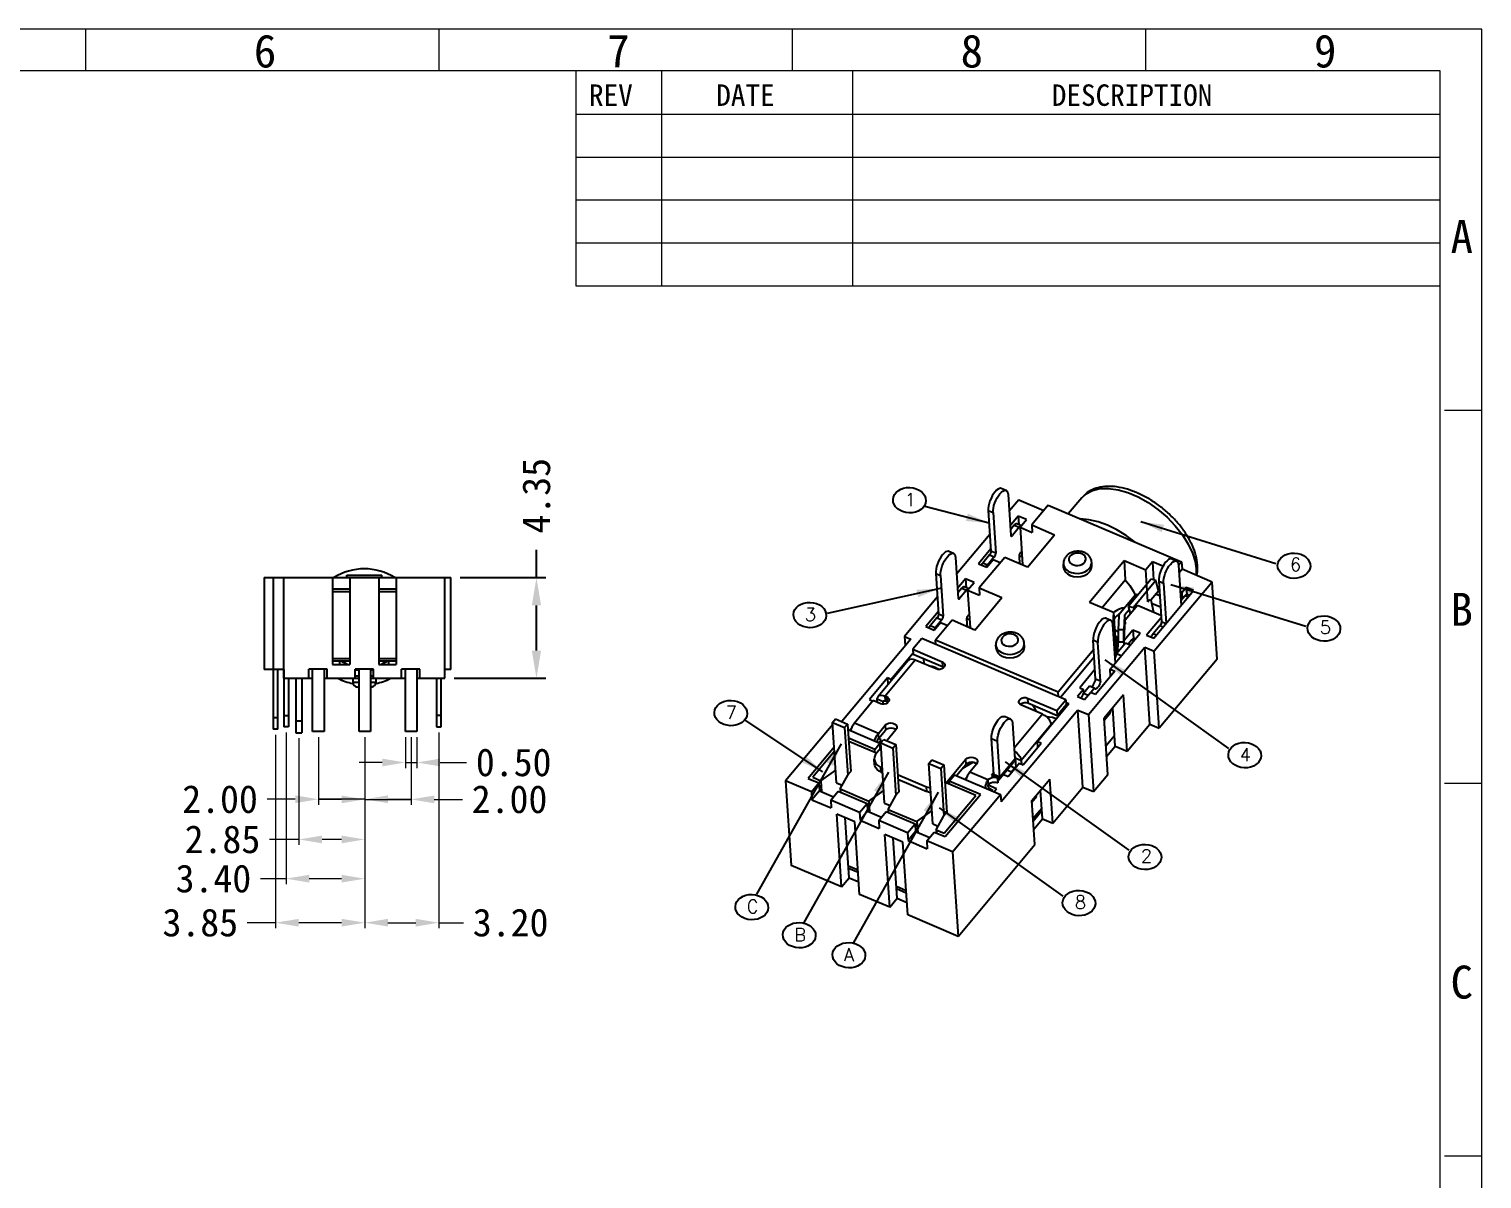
# Model space of a CAD drawing. Extents: x -6864 to 5467, y -424 to 2869.
# Drawn here: x 922.9 to 985.6, y -46.2 to 3.5 of the extents above; entities that cross this region are included whole.
import ezdxf

# ---------------------------------------------------------------- set-up
doc = ezdxf.new("R2010")
doc.units = 0
doc.header["$MEASUREMENT"] = 0
doc.layers.get('0').update_dxf_attribs({"linetype": 'CONTINUOUS'})
doc.layers.get('DEFPOINTS').update_dxf_attribs({"linetype": 'CONTINUOUS'})
doc.layers.add('DIM', color=7, linetype='CONTINUOUS', lineweight=13)
doc.layers.add('fromat', color=7, linetype='CONTINUOUS', lineweight=13)
doc.layers.add('TEXT', color=7, linetype='CONTINUOUS')
doc.styles.add('123456', font='')
doc.styles.add('ROMAND', font='')
doc.styles.get("Standard").update_dxf_attribs({"font": 'txt.shx', "height": 1.3})
doc.styles.get('123456').set_extended_font_data('DFKai-SB')
doc.styles.get('ROMAND').set_extended_font_data('DFKai-SB')
doc.dimstyles.new('product_C_kuaiba', dxfattribs={"dimtxt": 1, "dimasz": 1, "dimexe": 1, "dimexo": 0.15, "dimgap": 0.09, "dimtad": 0, "dimdec": 1, "dimzin": 0, "dimdsep": 46, "dimtxsty": 'Standard', "dimcen": 1, "dimazin": 0, "dimtfac": 1, "dimtdec": 1, "dimtofl": 0, "dimtmove": 0, "dimatfit": 3, "dimfxl": 0, "dimtolj": 1, "dimtzin": 0, "dimarcsym": 0})
doc.dimstyles.get("Standard").update_dxf_attribs({"dimtxt": 0.18, "dimasz": 0.18, "dimexe": 0.18, "dimexo": 0.0625, "dimgap": 0.09, "dimtad": 0, "dimtih": 1, "dimtoh": 1, "dimdec": 4, "dimzin": 0, "dimdsep": 46, "dimtxsty": 'Standard', "dimcen": 0.09, "dimadec": 0, "dimazin": 0, "dimtfac": 1, "dimtdec": 4, "dimtofl": 0, "dimtmove": 0, "dimatfit": 3, "dimfxl": 0, "dimtolj": 1, "dimtzin": 0, "dimarcsym": 0})

# ---------------------------------------------------------------- blocks, each defined once
blk = doc.blocks.new('*D173')
at = {"layer": 'DEFPOINTS', "color": 0}
for p in [(935.343, -26.853), (937.343, -26.853), (935.343, -29.774)]:
    blk.add_point(p, dxfattribs=at)
at = {"layer": 'DIM', "lineweight": 15}
for p, q in [((935.343, -27.093), (935.343, -30.014)), ((937.343, -27.093), (937.343, -30.014))]:
    blk.add_line(p, q, dxfattribs=at)
at = {"layer": 'DIM', "lineweight": 13}
for p, q in [((934.343, -29.774), (933.124, -29.774)), ((937.343, -29.774), (935.343, -29.774)), ((938.343, -29.774), (939.343, -29.774))]:
    blk.add_line(p, q, dxfattribs=at)
at = {"layer": 'DIM'}
for points in [[(934.343, -29.607), (934.343, -29.941), (935.343, -29.774)], [(938.343, -29.607), (938.343, -29.941), (937.343, -29.774)]]:
    blk.add_solid(points, dxfattribs=at)
at = {"layer": 'DIM', "insert": (931.095, -29.774), "char_height": 1.2, "attachment_point": 5, "style": '123456'}
blk.add_mtext('\\A1;2.00', dxfattribs=at)
blk = doc.blocks.new('*D174')
at = {"layer": 'DEFPOINTS', "color": 0}
for p in [(937.343, -26.853), (939.343, -26.853), (939.343, -29.779)]:
    blk.add_point(p, dxfattribs=at)
at = {"layer": 'DIM', "lineweight": 15}
for p, q in [((937.343, -27.093), (937.343, -30.019)), ((939.343, -27.093), (939.343, -30.019))]:
    blk.add_line(p, q, dxfattribs=at)
at = {"layer": 'DIM', "lineweight": 13}
for p, q in [((936.343, -29.779), (935.343, -29.779)), ((937.343, -29.779), (939.343, -29.779)), ((940.343, -29.779), (941.562, -29.779))]:
    blk.add_line(p, q, dxfattribs=at)
at = {"layer": 'DIM'}
for points in [[(936.343, -29.613), (936.343, -29.946), (937.343, -29.779)], [(940.343, -29.613), (940.343, -29.946), (939.343, -29.779)]]:
    blk.add_solid(points, dxfattribs=at)
at = {"layer": 'DIM', "insert": (943.591, -29.779), "char_height": 1.2, "attachment_point": 5, "style": '123456'}
blk.add_mtext('\\A1;2.00', dxfattribs=at)
blk = doc.blocks.new('*D175')
at = {"layer": 'DEFPOINTS', "color": 0}
for p in [(939.093, -26.853), (939.593, -26.853), (939.593, -28.187)]:
    blk.add_point(p, dxfattribs=at)
at = {"layer": 'DIM', "lineweight": 15}
for p, q in [((939.093, -27.093), (939.093, -28.427)), ((939.593, -27.093), (939.593, -28.427))]:
    blk.add_line(p, q, dxfattribs=at)
at = {"layer": 'DIM', "lineweight": 13}
for p, q in [((938.093, -28.187), (937.093, -28.187)), ((939.093, -28.187), (939.593, -28.187)), ((940.593, -28.187), (941.74, -28.187))]:
    blk.add_line(p, q, dxfattribs=at)
at = {"layer": 'DIM'}
for points in [[(938.093, -28.02), (938.093, -28.354), (939.093, -28.187)], [(940.593, -28.02), (940.593, -28.354), (939.593, -28.187)]]:
    blk.add_solid(points, dxfattribs=at)
at = {"layer": 'DIM', "insert": (943.769, -28.187), "char_height": 1.2, "attachment_point": 5, "style": '123456'}
blk.add_mtext('\\A1;0.50', dxfattribs=at)
blk = doc.blocks.new('*D176')
at = {"layer": 'DEFPOINTS', "color": 0}
for p in [(937.343, -26.853), (940.543, -26.653), (940.543, -35.102)]:
    blk.add_point(p, dxfattribs=at)
at = {"layer": 'DIM', "lineweight": 15}
for p, q in [((940.543, -26.893), (940.543, -35.342)), ((937.343, -27.093), (937.343, -35.342))]:
    blk.add_line(p, q, dxfattribs=at)
at = {"layer": 'DIM', "lineweight": 13}
for p, q in [((938.343, -35.102), (939.543, -35.102)), ((940.543, -35.102), (941.61, -35.102))]:
    blk.add_line(p, q, dxfattribs=at)
at = {"layer": 'DIM'}
for points in [[(938.343, -34.936), (938.343, -35.269), (937.343, -35.102)], [(939.543, -34.936), (939.543, -35.269), (940.543, -35.102)]]:
    blk.add_solid(points, dxfattribs=at)
at = {"layer": 'DIM', "insert": (943.639, -35.102), "char_height": 1.2, "attachment_point": 5, "style": '123456'}
blk.add_mtext('\\A1;3.20', dxfattribs=at)
blk = doc.blocks.new('*D177')
at = {"layer": 'DEFPOINTS', "color": 0}
for p in [(934.497, -26.903), (937.343, -26.853), (934.497, -31.508)]:
    blk.add_point(p, dxfattribs=at)
at = {"layer": 'DIM', "lineweight": 15}
for p, q in [((934.497, -27.143), (934.497, -31.748)), ((937.343, -27.093), (937.343, -31.748))]:
    blk.add_line(p, q, dxfattribs=at)
at = {"layer": 'DIM', "lineweight": 13}
for p, q in [((934.497, -31.508), (933.228, -31.508)), ((936.343, -31.508), (935.497, -31.508))]:
    blk.add_line(p, q, dxfattribs=at)
at = {"layer": 'DIM'}
for points in [[(935.497, -31.342), (935.497, -31.675), (934.497, -31.508)], [(936.343, -31.342), (936.343, -31.675), (937.343, -31.508)]]:
    blk.add_solid(points, dxfattribs=at)
at = {"layer": 'DIM', "insert": (931.199, -31.508), "char_height": 1.2, "attachment_point": 5, "style": '123456'}
blk.add_mtext('\\A1;2.85', dxfattribs=at)
blk = doc.blocks.new('*D178')
at = {"layer": 'DEFPOINTS', "color": 0}
for p in [(933.943, -26.653), (937.343, -26.853), (933.943, -33.202)]:
    blk.add_point(p, dxfattribs=at)
at = {"layer": 'DIM', "lineweight": 15}
for p, q in [((933.943, -26.893), (933.943, -33.442)), ((937.343, -27.093), (937.343, -33.442))]:
    blk.add_line(p, q, dxfattribs=at)
at = {"layer": 'DIM', "lineweight": 13}
for p, q in [((933.943, -33.202), (932.838, -33.202)), ((936.343, -33.202), (934.943, -33.202))]:
    blk.add_line(p, q, dxfattribs=at)
at = {"layer": 'DIM'}
for points in [[(934.943, -33.035), (934.943, -33.369), (933.943, -33.202)], [(936.343, -33.035), (936.343, -33.369), (937.343, -33.202)]]:
    blk.add_solid(points, dxfattribs=at)
at = {"layer": 'DIM', "insert": (930.809, -33.202), "char_height": 1.2, "attachment_point": 5, "style": '123456'}
blk.add_mtext('\\A1;3.40', dxfattribs=at)
blk = doc.blocks.new('*D179')
at = {"layer": 'DEFPOINTS', "color": 0}
for p in [(933.493, -26.753), (937.343, -26.853), (933.493, -35.102)]:
    blk.add_point(p, dxfattribs=at)
at = {"layer": 'DIM', "lineweight": 15}
for p, q in [((933.493, -26.993), (933.493, -35.342)), ((937.343, -27.093), (937.343, -35.342))]:
    blk.add_line(p, q, dxfattribs=at)
at = {"layer": 'DIM', "lineweight": 13}
for p, q in [((933.493, -35.102), (932.271, -35.102)), ((936.343, -35.102), (934.493, -35.102))]:
    blk.add_line(p, q, dxfattribs=at)
at = {"layer": 'DIM'}
for points in [[(934.493, -34.936), (934.493, -35.269), (933.493, -35.102)], [(936.343, -34.936), (936.343, -35.269), (937.343, -35.102)]]:
    blk.add_solid(points, dxfattribs=at)
at = {"layer": 'DIM', "insert": (930.243, -35.102), "char_height": 1.2, "attachment_point": 5, "style": '123456'}
blk.add_mtext('\\A1;3.85', dxfattribs=at)
blk = doc.blocks.new('*D181')
at = {"lineweight": -2}
for p, q in [((944.752, -20.203), (944.752, -19.003)), ((941.453, -20.203), (945.152, -20.203)), ((944.752, -23.353), (944.752, -21.403)), ((941.198, -24.553), (945.152, -24.553))]:
    blk.add_line(p, q, dxfattribs=at)
for points in [[(944.552, -21.403), (944.952, -21.403), (944.752, -20.203)], [(944.552, -23.353), (944.952, -23.353), (944.752, -24.553)]]:
    blk.add_solid(points)
at = {"layer": 'DEFPOINTS', "color": 0}
for p in [(941.053, -20.203), (944.752, -20.203), (940.798, -24.553)]:
    blk.add_point(p, dxfattribs=at)
at = {"insert": (944.752, -16.674), "char_height": 1.2, "attachment_point": 5, "rotation": 90, "style": 'ROMAND'}
blk.add_mtext('\\A1;4.35', dxfattribs=at)

msp = doc.modelspace()

# ---------------------------------------------------------------- linework, layer by layer
at = {"color": 7, "linetype": 'Continuous'}
for p, q in [((965.024, -16.444), (964.817, -16.355)), ((965.109, -16.619), (965.224, -18.377)), ((965.567, -16.848), (965.156, -17.34)), ((965.567, -16.848), (966.652, -17.309)), ((968.288, -16.757), (967.71, -17.449)), ((964.253, -17.307), (964.368, -19.065)), ((964.253, -17.307), (964.461, -17.395)), ((964.461, -17.395), (964.576, -19.153)), ((965.544, -17.548), (965.197, -17.964)), ((965.544, -17.548), (965.569, -17.924)), ((965.907, -17.702), (965.544, -17.548)), ((966.842, -17.081), (966.13, -17.934)), ((966.842, -17.081), (972.598, -19.527)), ((965.378, -17.946), (965.209, -18.149)), ((965.586, -18.034), (965.294, -18.383)), ((965.378, -17.946), (965.586, -18.034)), ((965.682, -17.972), (965.485, -17.888)), ((965.586, -18.034), (965.615, -18.004)), ((965.632, -18.032), (965.907, -17.702)), ((965.632, -18.032), (965.738, -19.661)), ((965.632, -18.032), (966.15, -18.253)), ((966.13, -17.934), (966.15, -18.253)), ((966.13, -17.934), (967.115, -18.353)), ((964.321, -18.34), (962.888, -20.057)), ((965.294, -18.383), (965.222, -18.353)), ((965.949, -19.751), (967.115, -18.353)), ((962.757, -19.161), (962.549, -19.073)), ((962.841, -19.336), (962.956, -21.094)), ((964.362, -18.965), (963.827, -19.605)), ((964.963, -19.332), (963.862, -20.652)), ((964.309, -19.227), (964.018, -19.576)), ((964.19, -19.76), (964.466, -19.43)), ((964.516, -19.315), (964.225, -19.664)), ((964.309, -19.227), (964.516, -19.315)), ((964.576, -19.153), (964.368, -19.065)), ((964.466, -19.43), (964.773, -19.56)), ((965.949, -19.751), (964.963, -19.332)), ((965.619, -19.61), (965.597, -19.284)), ((972.174, -19.402), (972.382, -19.49)), ((961.986, -20.024), (962.101, -21.782)), ((961.986, -20.024), (962.193, -20.112)), ((963.827, -19.605), (964.19, -19.76)), ((964.225, -19.664), (964.018, -19.576)), ((964.169, -19.75), (964.17, -19.748)), ((967.508, -19.766), (967.498, -19.62)), ((967.498, -19.62), (967.504, -19.664)), ((968.622, -21.26), (970.116, -19.471)), ((968.729, -19.687), (968.719, -19.54)), ((970.116, -19.471), (970.169, -20.296)), ((970.116, -19.471), (971.049, -19.868)), ((971.34, -19.519), (971.049, -19.868)), ((971.139, -21.25), (971.049, -19.868)), ((971.34, -19.519), (971.392, -20.303)), ((971.795, -19.712), (971.34, -19.519)), ((972.466, -19.665), (972.58, -21.407)), ((972.598, -19.527), (972.467, -19.683)), ((972.619, -19.845), (972.488, -20.002)), ((972.598, -19.527), (972.619, -19.845)), ((973.915, -20.396), (972.619, -19.845)), ((973.23, -19.819), (973.223, -20.102)), ((933.003, -20.203), (933.003, -24.173)), ((933.003, -20.203), (941.053, -20.203)), ((933.403, -24.173), (933.403, -20.203)), ((933.848, -24.553), (933.848, -20.203)), ((935.948, -20.203), (935.948, -23.953)), ((936.573, -20.203), (936.573, -20.103)), ((936.573, -20.103), (938.073, -20.103)), ((936.698, -20.203), (936.698, -23.953)), ((937.948, -20.203), (937.948, -23.953)), ((938.073, -20.203), (938.073, -20.103)), ((938.698, -20.203), (938.698, -23.953)), ((940.798, -24.553), (940.798, -20.203)), ((941.053, -24.173), (941.053, -20.203)), ((962.193, -20.112), (962.308, -21.871)), ((963.277, -20.265), (962.929, -20.682)), ((963.11, -20.663), (962.941, -20.866)), ((963.11, -20.663), (963.318, -20.751)), ((963.415, -20.689), (963.217, -20.605)), ((963.277, -20.265), (963.301, -20.641)), ((963.64, -20.419), (963.277, -20.265)), ((963.364, -20.749), (963.64, -20.419)), ((963.862, -20.652), (963.883, -20.97)), ((963.862, -20.652), (964.847, -21.07)), ((969.17, -21.493), (970.169, -20.296)), ((971.288, -20.271), (970.314, -21.438)), ((971.491, -20.333), (970.518, -21.5)), ((971.491, -20.333), (971.288, -20.271)), ((973.915, -20.396), (971.42, -23.385)), ((971.596, -20.78), (971.491, -20.333)), ((971.611, -20.353), (971.726, -22.112)), ((971.611, -20.353), (971.818, -20.441)), ((971.818, -20.441), (971.932, -22.183)), ((972.803, -20.634), (972.625, -20.847)), ((973.114, -20.766), (972.803, -20.634)), ((972.803, -20.634), (972.823, -20.932)), ((974.132, -23.721), (973.915, -20.396)), ((936.698, -20.703), (935.948, -20.703)), ((935.948, -20.803), (936.698, -20.803)), ((938.698, -20.703), (937.948, -20.703)), ((937.948, -20.803), (938.698, -20.803)), ((962.053, -21.057), (960.643, -22.748)), ((963.026, -21.1), (962.954, -21.07)), ((963.318, -20.751), (963.026, -21.1)), ((963.318, -20.751), (963.347, -20.721)), ((963.364, -20.749), (963.471, -22.378)), ((963.364, -20.749), (963.883, -20.97)), ((963.681, -22.468), (964.847, -21.07)), ((968.622, -21.26), (969.659, -21.701)), ((969.948, -21.727), (970.562, -20.99)), ((970.655, -21.03), (970.562, -20.99)), ((970.718, -20.954), (970.669, -20.933)), ((971.139, -21.25), (971.232, -21.138)), ((971.271, -21.17), (971.596, -20.78)), ((971.271, -21.17), (971.393, -21.691)), ((971.685, -21.481), (971.306, -21.32)), ((971.398, -22.823), (973.114, -20.766)), ((971.653, -20.995), (971.479, -20.921)), ((972.625, -20.847), (972.541, -20.812)), ((972.566, -21.195), (972.735, -20.992)), ((972.642, -21.104), (972.625, -20.847)), ((972.876, -21.052), (972.735, -20.992)), ((972.94, -20.976), (972.842, -20.934)), ((962.094, -21.682), (961.56, -22.322)), ((962.041, -21.944), (961.75, -22.293)), ((962.041, -21.944), (962.249, -22.032)), ((962.308, -21.871), (962.101, -21.782)), ((969.659, -21.701), (969.635, -22.223)), ((969.659, -21.701), (969.781, -23.564)), ((969.701, -21.681), (969.667, -21.71)), ((969.892, -21.861), (969.864, -22.462)), ((970.137, -21.86), (970.108, -22.461)), ((970.137, -21.86), (970.16, -22.212)), ((970.348, -21.583), (970.155, -21.815)), ((970.169, -22.023), (970.155, -21.815)), ((970.169, -22.023), (970.694, -21.394)), ((970.314, -21.438), (970.518, -21.5)), ((970.39, -21.759), (970.314, -21.438)), ((970.518, -21.5), (970.537, -21.582)), ((970.694, -21.394), (971.707, -21.824)), ((971.714, -21.939), (971.086, -22.691)), ((961.56, -22.322), (961.923, -22.477)), ((961.957, -22.381), (961.75, -22.293)), ((961.901, -22.467), (961.902, -22.465)), ((961.923, -22.477), (962.198, -22.147)), ((962.249, -22.032), (961.957, -22.381)), ((962.696, -22.049), (961.983, -22.903)), ((962.198, -22.147), (962.505, -22.277)), ((963.681, -22.468), (962.696, -22.049)), ((963.351, -22.328), (963.33, -22.001)), ((969.342, -21.96), (969.549, -22.048)), ((969.742, -23.881), (969.634, -22.223)), ((970.108, -22.461), (969.864, -22.462)), ((969.864, -22.462), (969.867, -22.981)), ((970.112, -22.98), (970.108, -22.461)), ((970.126, -22.916), (970.169, -22.023)), ((970.5, -22.468), (970.126, -22.916)), ((970.811, -22.6), (970.5, -22.468)), ((970.5, -22.468), (970.524, -22.835)), ((971.375, -22.622), (971.666, -22.273)), ((971.666, -22.273), (971.807, -22.333)), ((971.922, -22.195), (971.726, -22.112)), ((960.907, -22.86), (957.935, -26.421)), ((960.643, -22.748), (960.669, -23.146)), ((960.643, -22.748), (960.907, -22.86)), ((961.384, -22.835), (960.996, -23.301)), ((967.606, -25.48), (961.384, -22.835)), ((961.996, -23.095), (961.983, -22.903)), ((967.272, -25.151), (961.983, -22.903)), ((964.592, -23.26), (964.582, -23.113)), ((964.582, -23.113), (964.588, -23.157)), ((965.813, -23.18), (965.804, -23.033)), ((968.888, -24.586), (968.778, -22.911)), ((968.986, -23), (968.778, -22.911)), ((969.095, -24.674), (968.986, -23)), ((969.515, -24.153), (970.811, -22.6)), ((969.726, -22.714), (969.824, -22.774)), ((969.834, -23.452), (969.788, -22.752)), ((970.184, -23.034), (969.795, -23.499)), ((969.845, -23.439), (969.867, -22.981)), ((969.867, -22.981), (970.112, -22.98)), ((970.112, -22.98), (970.105, -23.128)), ((970.137, -23.089), (970.126, -22.916)), ((970.38, -23.117), (970.184, -23.034)), ((970.454, -22.89), (970.295, -23.081)), ((970.454, -22.89), (970.539, -22.927)), ((970.56, -22.833), (970.602, -22.85)), ((971.086, -22.691), (971.398, -22.823)), ((971.375, -22.622), (971.516, -22.682)), ((935.948, -23.703), (936.698, -23.703)), ((935.948, -23.803), (936.698, -23.803)), ((936.269, -23.953), (936.269, -23.803)), ((937.948, -23.703), (938.698, -23.703)), ((937.948, -23.803), (938.698, -23.803)), ((938.377, -23.953), (938.377, -23.803)), ((960.792, -23.785), (959.496, -25.338)), ((961.102, -23.767), (959.806, -25.319)), ((960.054, -24.601), (961.006, -23.46)), ((960.996, -23.301), (961.009, -23.51)), ((960.996, -23.301), (962.261, -23.839)), ((961.009, -23.51), (962.275, -24.048)), ((962.002, -24.149), (961.102, -23.767)), ((961.463, -23.703), (961.477, -23.926)), ((968.805, -23.315), (967.272, -25.151)), ((968.825, -23.633), (967.368, -25.379)), ((968.576, -26.12), (971.006, -23.209)), ((969.78, -23.551), (969.784, -23.554)), ((969.991, -23.583), (969.795, -23.499)), ((971.006, -23.209), (971.42, -23.385)), ((971.223, -26.533), (971.006, -23.209)), ((971.638, -26.71), (971.42, -23.385)), ((974.132, -23.721), (971.638, -26.71)), ((933.848, -24.173), (933.003, -24.173)), ((933.393, -24.173), (933.393, -26.753)), ((933.593, -26.753), (933.593, -24.173)), ((933.843, -24.173), (933.843, -26.653)), ((935.723, -24.153), (934.923, -24.153)), ((934.923, -24.553), (934.923, -24.153)), ((935.093, -26.853), (935.093, -24.153)), ((935.593, -24.153), (935.593, -26.853)), ((935.723, -24.553), (935.723, -24.153)), ((935.948, -23.953), (936.698, -23.953)), ((937.723, -24.153), (936.923, -24.153)), ((936.923, -24.553), (936.923, -24.153)), ((937.093, -24.203), (936.923, -24.203)), ((937.093, -24.453), (936.923, -24.453)), ((937.093, -26.853), (937.093, -24.153)), ((937.593, -24.153), (937.593, -26.853)), ((937.723, -24.203), (937.593, -24.203)), ((937.723, -24.453), (937.593, -24.453)), ((937.723, -24.553), (937.723, -24.153)), ((937.948, -23.953), (938.698, -23.953)), ((938.923, -24.553), (938.923, -24.153)), ((939.723, -24.153), (938.923, -24.153)), ((939.093, -26.853), (939.093, -24.153)), ((939.593, -24.153), (939.593, -26.853)), ((939.723, -24.553), (939.723, -24.153)), ((941.053, -24.173), (940.798, -24.173)), ((962.261, -23.839), (962.275, -24.048)), ((962.275, -24.048), (962.333, -24.084)), ((968.861, -24.179), (968.206, -24.964)), ((969.723, -24.241), (968.88, -25.25)), ((969.515, -24.153), (969.723, -24.241)), ((969.536, -24.465), (969.515, -24.153)), ((933.848, -24.553), (935.093, -24.553)), ((934.043, -24.553), (934.043, -26.653)), ((934.372, -24.553), (934.372, -26.903)), ((934.622, -24.553), (934.622, -26.903)), ((935.593, -24.553), (937.093, -24.553)), ((936.823, -24.553), (936.823, -24.728)), ((937.093, -24.728), (936.823, -24.728)), ((937.093, -24.928), (937.023, -24.928)), ((937.593, -24.553), (939.093, -24.553)), ((937.823, -24.728), (937.593, -24.728)), ((937.623, -24.928), (937.593, -24.928)), ((937.823, -24.553), (937.823, -24.728)), ((939.593, -24.553), (940.798, -24.553)), ((940.443, -24.553), (940.443, -26.653)), ((940.643, -26.653), (940.643, -24.553)), ((959.899, -24.535), (959.121, -25.466)), ((960.054, -24.601), (959.899, -24.535)), ((959.899, -24.535), (959.918, -24.832)), ((960.054, -24.601), (960.058, -24.664)), ((968.362, -25.03), (968.103, -25.34)), ((968.206, -24.964), (968.362, -25.03)), ((968.373, -25.203), (968.362, -25.03)), ((968.629, -24.897), (968.369, -25.207)), ((968.836, -24.985), (968.629, -24.897)), ((968.836, -24.985), (968.684, -25.167)), ((969.095, -24.674), (968.888, -24.586)), ((959.287, -25.517), (958.475, -26.489)), ((959.121, -25.466), (959.277, -25.533)), ((959.598, -25.649), (959.287, -25.517)), ((959.471, -25.595), (959.462, -25.458)), ((959.721, -25.568), (959.462, -25.458)), ((959.763, -25.519), (959.721, -25.568)), ((959.728, -25.67), (959.721, -25.568)), ((959.819, -25.529), (959.806, -25.319)), ((959.806, -25.319), (959.855, -25.34)), ((959.819, -25.529), (959.869, -25.55)), ((959.855, -25.34), (959.869, -25.55)), ((959.869, -25.55), (959.926, -25.585)), ((965.953, -25.408), (967.218, -25.946)), ((965.953, -25.408), (965.966, -25.617)), ((965.966, -25.617), (967.231, -26.155)), ((967.736, -25.658), (966.376, -27.288)), ((967.218, -25.946), (967.606, -25.48)), ((967.231, -26.155), (967.62, -25.689)), ((967.284, -25.343), (967.272, -25.151)), ((967.606, -25.48), (967.62, -25.689)), ((967.736, -25.658), (967.615, -25.606)), ((968.103, -25.34), (968.414, -25.473)), ((968.566, -25.291), (968.369, -25.207)), ((968.414, -25.473), (968.673, -25.162)), ((968.88, -25.25), (968.673, -25.162)), ((970.092, -25.269), (969.25, -26.279)), ((970.251, -27.698), (970.092, -25.269)), ((933.593, -26.253), (933.393, -26.253)), ((933.843, -26.153), (934.043, -26.153)), ((940.643, -26.153), (940.443, -26.153)), ((957.537, -26.462), (957.666, -26.307)), ((957.666, -26.307), (958.185, -26.527)), ((968.114, -25.924), (964.81, -29.883)), ((965.213, -26.312), (964.954, -26.202)), ((966.593, -26.101), (965.369, -27.569)), ((966.593, -26.101), (965.693, -25.719)), ((967.218, -25.946), (967.231, -26.155)), ((968.114, -25.924), (968.576, -26.12)), ((968.332, -29.248), (968.114, -25.924)), ((968.576, -26.12), (968.793, -29.444)), ((969.409, -28.707), (969.25, -26.279)), ((969.502, -26.083), (969.256, -26.377)), ((969.502, -26.083), (969.57, -25.895)), ((969.732, -27.477), (969.625, -25.83)), ((933.593, -26.753), (933.393, -26.753)), ((934.043, -26.653), (933.843, -26.653)), ((934.622, -26.403), (934.372, -26.403)), ((934.372, -26.903), (934.622, -26.903)), ((935.593, -26.853), (935.093, -26.853)), ((937.593, -26.853), (937.093, -26.853)), ((939.593, -26.853), (939.093, -26.853)), ((940.443, -26.653), (940.643, -26.653)), ((957.542, -26.549), (955.509, -28.985)), ((957.707, -29.066), (957.537, -26.462)), ((957.537, -26.462), (958.055, -26.682)), ((958.055, -26.682), (958.185, -26.527)), ((958.055, -26.682), (958.189, -28.732)), ((958.185, -26.527), (958.319, -28.581)), ((958.2, -26.764), (959.578, -27.35)), ((958.328, -26.75), (958.286, -26.8)), ((959.512, -26.93), (958.475, -26.489)), ((959.512, -26.93), (959.804, -26.58)), ((959.526, -27.139), (959.512, -26.93)), ((959.526, -27.139), (959.818, -26.79)), ((959.804, -26.58), (959.818, -26.79)), ((960.271, -26.779), (959.88, -27.247)), ((965.298, -26.487), (965.399, -28.036)), ((966.976, -26.549), (965.68, -28.101)), ((966.977, -26.568), (966.976, -26.549)), ((970.251, -27.698), (971.223, -26.533)), ((971.223, -26.533), (971.638, -26.71)), ((957.606, -27.524), (956.481, -28.873)), ((959.352, -27.621), (958.225, -27.143)), ((959.431, -27.785), (958.234, -27.277)), ((959.352, -27.621), (959.578, -27.35)), ((959.625, -27.553), (959.428, -27.788)), ((959.631, -27.208), (959.513, -27.158)), ((959.53, -27.329), (959.631, -27.208)), ((959.594, -27.59), (959.578, -27.35)), ((959.611, -27.344), (959.74, -27.188)), ((959.781, -29.948), (959.611, -27.344)), ((959.611, -27.344), (960.129, -27.564)), ((959.74, -27.188), (960.259, -27.409)), ((960.129, -27.564), (960.259, -27.409)), ((960.129, -27.564), (960.263, -29.613)), ((960.259, -27.409), (960.393, -29.463)), ((964.391, -27.153), (964.65, -27.263)), ((964.492, -28.702), (964.391, -27.153)), ((964.751, -28.813), (964.65, -27.263)), ((965.754, -28.286), (966.531, -27.354)), ((966.531, -27.354), (966.376, -27.288)), ((966.391, -27.522), (966.376, -27.288)), ((969.328, -27.466), (969.702, -27.017)), ((969.358, -27.926), (969.732, -27.477)), ((969.732, -27.477), (970.251, -27.698)), ((957.618, -27.698), (956.677, -28.825)), ((959.35, -28.258), (959.336, -28.048)), ((959.36, -27.756), (959.352, -27.621)), ((961.685, -28.225), (961.814, -28.07)), ((961.814, -28.07), (962.333, -28.29)), ((962.436, -29.067), (963.278, -28.057)), ((963.596, -28.173), (963.143, -28.445)), ((963.278, -28.057), (963.292, -28.267)), ((963.535, -28.165), (963.628, -28.177)), ((964.717, -28.933), (965.365, -28.156)), ((965.399, -28.036), (964.751, -28.813)), ((965.598, -28.22), (965.112, -28.802)), ((965.421, -27.991), (965.447, -28.401)), ((965.421, -27.991), (965.68, -28.101)), ((965.598, -28.22), (965.754, -28.286)), ((965.68, -28.101), (965.69, -28.259)), ((956.677, -28.825), (957.028, -28.975)), ((958.253, -28.646), (958.189, -28.732)), ((958.253, -28.646), (958.319, -28.581)), ((959.637, -28.606), (959.623, -28.397)), ((959.623, -28.397), (959.681, -28.421)), ((959.637, -28.606), (959.695, -28.631)), ((960.343, -28.703), (961.593, -29.234)), ((961.855, -30.829), (961.685, -28.225)), ((961.685, -28.225), (962.203, -28.446)), ((962.203, -28.446), (962.333, -28.29)), ((962.203, -28.446), (962.337, -30.495)), ((962.333, -28.29), (962.467, -30.344)), ((962.566, -28.988), (962.793, -28.716)), ((962.793, -28.716), (964.789, -29.565)), ((962.884, -28.755), (963.292, -28.267)), ((963.745, -28.256), (963.453, -28.605)), ((964.241, -28.94), (963.453, -28.605)), ((964.487, -28.63), (964.394, -28.742)), ((964.394, -28.742), (964.652, -28.852)), ((964.482, -28.737), (964.491, -28.717)), ((964.491, -28.717), (964.749, -28.863)), ((964.751, -28.813), (964.492, -28.702)), ((965.112, -28.802), (964.901, -28.712)), ((965.255, -28.608), (965.058, -28.524)), ((965.446, -28.379), (965.255, -28.608)), ((965.257, -28.629), (965.255, -28.608)), ((968.793, -29.444), (969.409, -28.707)), ((956.624, -29.459), (955.509, -28.985)), ((955.509, -28.985), (955.747, -32.628)), ((956.481, -28.873), (956.947, -29.071)), ((956.624, -29.459), (956.947, -29.071)), ((956.624, -29.459), (956.645, -29.794)), ((956.969, -29.406), (956.645, -29.794)), ((956.947, -29.071), (956.969, -29.406)), ((956.969, -29.406), (957.576, -29.664)), ((957.028, -28.975), (957.058, -29.444)), ((957.453, -29.812), (957.777, -29.424)), ((957.707, -29.066), (957.946, -29.168)), ((957.777, -29.424), (959.021, -29.953)), ((957.857, -29.327), (959.102, -29.856)), ((957.867, -29.31), (957.877, -29.466)), ((960.328, -29.527), (960.393, -29.463)), ((960.357, -28.912), (961.607, -29.444)), ((961.607, -29.444), (961.593, -29.234)), ((962.387, -29.114), (962.436, -29.067)), ((963.719, -29.608), (962.438, -29.064)), ((963.914, -29.561), (962.566, -28.988)), ((962.575, -29.125), (962.566, -28.988)), ((963.305, -28.866), (963.264, -28.916)), ((964.241, -28.94), (964.255, -29.149)), ((964.609, -29.324), (964.246, -29.17)), ((964.421, -29.409), (964.446, -29.389)), ((964.508, -29.445), (964.609, -29.324)), ((964.652, -28.852), (964.666, -29.061)), ((966.134, -29.832), (966.912, -28.9)), ((966.593, -30.613), (966.512, -29.379)), ((967.036, -30.801), (966.912, -28.9)), ((967.036, -30.801), (968.332, -29.248)), ((968.332, -29.248), (968.793, -29.444)), ((956.645, -29.794), (957.475, -30.147)), ((957.453, -29.812), (957.475, -30.147)), ((958.698, -30.341), (957.453, -29.812)), ((958.698, -30.341), (959.021, -29.953)), ((959.021, -29.953), (959.043, -30.288)), ((959.102, -29.856), (959.132, -30.326)), ((959.781, -29.948), (960.02, -30.05)), ((960.328, -29.527), (960.263, -29.613)), ((962.357, -31.24), (963.719, -29.608)), ((962.392, -31.385), (963.914, -29.561)), ((962.716, -32.049), (964.789, -29.565)), ((964.789, -29.565), (964.81, -29.883)), ((966.258, -31.732), (966.134, -29.832)), ((966.139, -29.899), (966.34, -29.657)), ((966.34, -29.657), (966.336, -29.59)), ((957.924, -33.554), (957.719, -30.413)), ((958.497, -30.744), (957.719, -30.413)), ((958.248, -33.165), (958.079, -30.566)), ((958.698, -30.341), (958.719, -30.676)), ((959.043, -30.288), (958.719, -30.676)), ((958.719, -30.676), (959.549, -31.029)), ((959.043, -30.288), (959.651, -30.546)), ((959.527, -30.694), (959.851, -30.305)), ((960.772, -31.223), (959.527, -30.694)), ((959.527, -30.694), (959.549, -31.029)), ((959.851, -30.305), (961.096, -30.834)), ((959.931, -30.209), (961.176, -30.738)), ((959.931, -30.209), (959.94, -30.343)), ((962.402, -30.409), (962.337, -30.495)), ((962.402, -30.409), (962.467, -30.344)), ((966.185, -30.611), (966.563, -30.158)), ((966.192, -30.714), (966.57, -30.261)), ((966.215, -31.066), (966.593, -30.613)), ((966.593, -30.613), (967.036, -30.801)), ((958.702, -33.884), (958.497, -30.744)), ((960.571, -31.626), (959.793, -31.295)), ((959.999, -34.435), (959.793, -31.295)), ((960.772, -31.223), (961.096, -30.834)), ((960.772, -31.223), (960.793, -31.558)), ((961.117, -31.169), (960.793, -31.558)), ((961.096, -30.834), (961.117, -31.169)), ((961.117, -31.169), (961.725, -31.427)), ((961.176, -30.738), (961.207, -31.207)), ((961.601, -31.575), (961.925, -31.187)), ((961.855, -30.829), (962.094, -30.931)), ((961.925, -31.187), (962.392, -31.385)), ((962.005, -31.091), (962.357, -31.24)), ((962.005, -31.091), (962.014, -31.225)), ((960.322, -34.047), (960.153, -31.448)), ((960.776, -34.766), (960.571, -31.626)), ((960.793, -31.558), (961.623, -31.91)), ((962.716, -32.049), (961.601, -31.575)), ((961.601, -31.575), (961.623, -31.91)), ((962.954, -35.692), (966.258, -31.732)), ((962.716, -32.049), (962.954, -35.692)), ((957.924, -33.554), (955.747, -32.628)), ((957.924, -33.554), (958.248, -33.165)), ((958.634, -32.841), (958.216, -32.663)), ((958.221, -32.747), (958.64, -32.925)), ((958.248, -33.165), (958.667, -33.343)), ((960.708, -33.723), (960.29, -33.545)), ((960.295, -33.628), (960.714, -33.806)), ((959.999, -34.435), (958.702, -33.884)), ((959.999, -34.435), (960.322, -34.047)), ((960.322, -34.047), (960.741, -34.225)), ((962.954, -35.692), (960.776, -34.766))]:
    msp.add_line(p, q, dxfattribs=at)
for p, q in [((957.028, -28.975), (957.671, -28.511)), ((957.857, -29.327), (958.189, -28.732)), ((959.102, -29.856), (959.745, -29.393)), ((959.931, -30.209), (960.263, -29.613)), ((961.176, -30.738), (961.819, -30.275)), ((962.005, -31.091), (962.337, -30.495))]:
    msp.add_line(p, q)
for points in [[(964.817, -16.355), (964.787, -16.348), (964.735, -16.355), (964.676, -16.383), (964.614, -16.432), (964.55, -16.5), (964.487, -16.584), (964.428, -16.68), (964.375, -16.786), (964.329, -16.897), (964.293, -17.009), (964.268, -17.117), (964.254, -17.218), (964.253, -17.307)], [(964.461, -17.395), (964.462, -17.306), (964.475, -17.205), (964.5, -17.097), (964.536, -16.985), (964.582, -16.874), (964.636, -16.769), (964.695, -16.672), (964.757, -16.588), (964.821, -16.52), (964.884, -16.471), (964.942, -16.443), (964.995, -16.436), (965.024, -16.444)], [(965.024, -16.444), (965.039, -16.452), (965.074, -16.488), (965.097, -16.544), (965.109, -16.619)], [(968.288, -16.757), (968.476, -16.583), (968.75, -16.441), (969.077, -16.365), (969.449, -16.356), (969.855, -16.414), (970.283, -16.539), (970.722, -16.725), (971.158, -16.969), (971.579, -17.263), (971.973, -17.597), (972.328, -17.964), (972.638, -18.355), (972.889, -18.757), (973.072, -19.148), (973.183, -19.507), (973.23, -19.819)], [(965.485, -17.888), (965.461, -17.885), (965.435, -17.895), (965.407, -17.915), (965.378, -17.946)], [(965.615, -18.004), (965.643, -17.983), (965.669, -17.974), (965.68, -17.975)], [(970.596, -18.676), (970.211, -18.389), (969.808, -18.143), (969.399, -17.944), (968.993, -17.796), (968.601, -17.705), (968.232, -17.671)], [(965.224, -18.377), (965.227, -18.396), (965.235, -18.409), (965.241, -18.412)], [(965.241, -18.412), (965.247, -18.414), (965.261, -18.411), (965.277, -18.4), (965.294, -18.383)], [(962.549, -19.073), (962.519, -19.065), (962.467, -19.072), (962.408, -19.1), (962.346, -19.149), (962.282, -19.217), (962.22, -19.301), (962.161, -19.398), (962.107, -19.503), (962.061, -19.614), (962.025, -19.726), (962, -19.834), (961.987, -19.935), (961.986, -20.024)], [(962.193, -20.112), (962.194, -20.023), (962.207, -19.922), (962.233, -19.814), (962.269, -19.702), (962.314, -19.591), (962.368, -19.486), (962.427, -19.389), (962.49, -19.305), (962.554, -19.238), (962.616, -19.189), (962.674, -19.16), (962.727, -19.153), (962.757, -19.161)], [(962.757, -19.161), (962.771, -19.169), (962.806, -19.205), (962.83, -19.262), (962.841, -19.336)], [(964.368, -19.065), (964.368, -19.09), (964.362, -19.118), (964.353, -19.147), (964.341, -19.177), (964.326, -19.204), (964.309, -19.227)], [(964.516, -19.315), (964.533, -19.292), (964.548, -19.265), (964.561, -19.235), (964.57, -19.206), (964.575, -19.178), (964.576, -19.153)], [(965.597, -19.284), (965.598, -19.258), (965.605, -19.227), (965.615, -19.194), (965.63, -19.162), (965.647, -19.134), (965.666, -19.112), (965.684, -19.098), (965.701, -19.092), (965.701, -19.092)], [(965.714, -19.285), (965.698, -19.29), (965.664, -19.295), (965.629, -19.293), (965.597, -19.284)], [(967.787, -19.28), (967.752, -19.335), (967.733, -19.397), (967.735, -19.463), (967.759, -19.526), (967.804, -19.581), (967.866, -19.627), (967.943, -19.66), (968.028, -19.677), (968.118, -19.679), (968.207, -19.664), (968.29, -19.635), (968.358, -19.593), (968.409, -19.545)], [(968.409, -19.545), (968.444, -19.49), (968.463, -19.428), (968.461, -19.362), (968.436, -19.299), (968.392, -19.243), (968.329, -19.198), (968.253, -19.165), (968.167, -19.148), (968.077, -19.146), (967.988, -19.16), (967.906, -19.19), (967.837, -19.232), (967.787, -19.28)], [(972.174, -19.402), (972.144, -19.394), (972.092, -19.401), (972.033, -19.43), (971.971, -19.479), (971.907, -19.546), (971.845, -19.63), (971.786, -19.727), (971.732, -19.832), (971.686, -19.943), (971.65, -20.055), (971.625, -20.163), (971.612, -20.264), (971.611, -20.353)], [(964.018, -19.576), (963.989, -19.615), (963.962, -19.66), (963.961, -19.662)], [(964.17, -19.748), (964.196, -19.703), (964.225, -19.664)], [(967.504, -19.664), (967.544, -19.769), (967.619, -19.862), (967.723, -19.938), (967.85, -19.992), (967.993, -20.021), (968.142, -20.024), (968.291, -20), (968.428, -19.951), (968.542, -19.881), (968.627, -19.8)], [(967.508, -19.766), (967.523, -19.845), (967.578, -19.952), (967.671, -20.044), (967.794, -20.115), (967.94, -20.158), (968.097, -20.173), (968.256, -20.157), (968.405, -20.111), (968.535, -20.04), (968.637, -19.947)], [(968.627, -19.8), (968.686, -19.709), (968.717, -19.605), (968.719, -19.54)], [(968.637, -19.947), (968.703, -19.839), (968.729, -19.723), (968.729, -19.687)], [(971.818, -20.441), (971.819, -20.352), (971.832, -20.251), (971.858, -20.143), (971.894, -20.031), (971.939, -19.921), (971.993, -19.815), (972.052, -19.718), (972.115, -19.634), (972.179, -19.567), (972.241, -19.518), (972.299, -19.489), (972.352, -19.483), (972.382, -19.49)], [(972.382, -19.49), (972.396, -19.498), (972.431, -19.534), (972.455, -19.591), (972.466, -19.665)], [(963.217, -20.605), (963.194, -20.603), (963.168, -20.612), (963.14, -20.632), (963.11, -20.663)], [(963.347, -20.721), (963.375, -20.7), (963.401, -20.691), (963.412, -20.692)], [(970.169, -20.296), (970.363, -20.55), (970.523, -20.809), (970.593, -20.959)], [(962.956, -21.094), (962.96, -21.113), (962.967, -21.126), (962.973, -21.129)], [(962.973, -21.129), (962.979, -21.131), (962.993, -21.128), (963.009, -21.118), (963.026, -21.1)], [(970.562, -20.99), (970.591, -20.96), (970.62, -20.94), (970.646, -20.93), (970.669, -20.933)], [(972.735, -20.992), (972.764, -20.962), (972.793, -20.941), (972.819, -20.932), (972.842, -20.934)], [(962.101, -21.782), (962.1, -21.807), (962.095, -21.835), (962.086, -21.864), (962.073, -21.894), (962.058, -21.921), (962.041, -21.944)], [(962.249, -22.032), (962.265, -22.009), (962.28, -21.982), (962.293, -21.953), (962.302, -21.923), (962.307, -21.895), (962.308, -21.871)], [(963.33, -22.001), (963.331, -21.975), (963.337, -21.944), (963.348, -21.911), (963.362, -21.88), (963.38, -21.852), (963.398, -21.829), (963.417, -21.815), (963.433, -21.809), (963.433, -21.809)], [(969.915, -21.779), (969.877, -21.8), (969.783, -21.876), (969.71, -21.963), (969.68, -22.022)], [(970.132, -21.507), (970.019, -21.531), (969.85, -21.595), (969.701, -21.681)], [(969.892, -21.861), (969.9, -21.814), (969.919, -21.769), (969.948, -21.727)], [(970.155, -21.815), (970.146, -21.829), (970.139, -21.844), (970.137, -21.86)], [(961.75, -22.293), (961.721, -22.332), (961.695, -22.377), (961.694, -22.379)], [(961.902, -22.465), (961.929, -22.42), (961.957, -22.381)], [(963.446, -22.002), (963.43, -22.007), (963.396, -22.012), (963.362, -22.01), (963.33, -22.001)], [(969.342, -21.96), (969.299, -21.952), (969.24, -21.967), (969.176, -22.005), (969.109, -22.066), (969.041, -22.147), (968.976, -22.245), (968.917, -22.355), (968.865, -22.472), (968.824, -22.591), (968.795, -22.708), (968.78, -22.816), (968.778, -22.911)], [(969.549, -22.048), (969.506, -22.041), (969.448, -22.055), (969.384, -22.093), (969.316, -22.154), (969.249, -22.236), (969.183, -22.333), (969.124, -22.443), (969.073, -22.56), (969.031, -22.679), (969.003, -22.796), (968.987, -22.904), (968.986, -23)], [(969.634, -22.223), (969.621, -22.145), (969.594, -22.087), (969.556, -22.051), (969.549, -22.048)], [(969.706, -22.408), (969.728, -22.444), (969.806, -22.523), (969.864, -22.562)], [(971.726, -22.112), (971.725, -22.136), (971.72, -22.164), (971.711, -22.193), (971.698, -22.223), (971.683, -22.25), (971.666, -22.273)], [(964.588, -23.157), (964.629, -23.262), (964.703, -23.355), (964.807, -23.431), (964.934, -23.485), (965.077, -23.515), (965.227, -23.518), (965.375, -23.493), (965.512, -23.444), (965.627, -23.375), (965.712, -23.294)], [(964.871, -22.774), (964.836, -22.828), (964.817, -22.89), (964.819, -22.956), (964.844, -23.019), (964.888, -23.075), (964.951, -23.12), (965.027, -23.153), (965.113, -23.171), (965.203, -23.172), (965.292, -23.158), (965.374, -23.128), (965.442, -23.086), (965.493, -23.038)], [(965.493, -23.038), (965.528, -22.984), (965.547, -22.921), (965.545, -22.856), (965.521, -22.793), (965.476, -22.737), (965.414, -22.691), (965.337, -22.659), (965.252, -22.641), (965.162, -22.639), (965.072, -22.654), (964.99, -22.684), (964.922, -22.725), (964.871, -22.774)], [(965.712, -23.294), (965.77, -23.203), (965.802, -23.099), (965.804, -23.034)], [(965.721, -23.44), (965.787, -23.332), (965.814, -23.217), (965.813, -23.18)], [(969.824, -22.774), (969.854, -22.801), (969.866, -22.82)], [(970.454, -22.89), (970.482, -22.86), (970.511, -22.84), (970.537, -22.83), (970.56, -22.833)], [(971.289, -22.777), (971.296, -22.756), (971.32, -22.706), (971.347, -22.66), (971.375, -22.622)], [(961.102, -23.767), (961.008, -23.737), (960.923, -23.729), (960.851, -23.743), (960.797, -23.779), (960.792, -23.785)], [(964.592, -23.26), (964.607, -23.338), (964.663, -23.446), (964.756, -23.538), (964.879, -23.608), (965.024, -23.652), (965.181, -23.666), (965.34, -23.65), (965.49, -23.605), (965.62, -23.533), (965.721, -23.44)], [(969.73, -23.694), (969.738, -23.678), (969.764, -23.618), (969.784, -23.557), (969.795, -23.499)], [(961.685, -24.015), (961.704, -24.014), (961.837, -24.032), (961.961, -24.071), (962.068, -24.129), (962.115, -24.17)], [(962.375, -23.978), (962.376, -23.993), (962.358, -24.054), (962.313, -24.108), (962.246, -24.148), (962.165, -24.17), (962.08, -24.17), (962.002, -24.149)], [(962.261, -23.839), (962.324, -23.878), (962.364, -23.932), (962.375, -23.978)], [(968.695, -24.925), (968.698, -24.924), (968.732, -24.902), (968.766, -24.867), (968.8, -24.82), (968.831, -24.765), (968.857, -24.705), (968.876, -24.644), (968.888, -24.586)], [(968.863, -25.015), (968.853, -25.009), (968.836, -24.985)], [(969.095, -24.674), (969.084, -24.732), (969.065, -24.793), (969.039, -24.853), (969.008, -24.908), (968.974, -24.955), (968.939, -24.991), (968.906, -25.012), (968.876, -25.019), (968.863, -25.015)], [(959.462, -25.458), (959.469, -25.387), (959.496, -25.338)], [(959.496, -25.338), (959.501, -25.332), (959.555, -25.296), (959.627, -25.281), (959.713, -25.289), (959.806, -25.319)], [(959.97, -25.479), (959.97, -25.494), (959.952, -25.554), (959.907, -25.608), (959.841, -25.648), (959.76, -25.67), (959.676, -25.67), (959.598, -25.649)], [(959.721, -25.568), (959.725, -25.544), (959.731, -25.534)], [(959.731, -25.534), (959.738, -25.527), (959.76, -25.519), (959.788, -25.519), (959.819, -25.529)], [(959.855, -25.34), (959.918, -25.38), (959.958, -25.433), (959.97, -25.479)], [(965.579, -25.579), (965.579, -25.565), (965.596, -25.503), (965.641, -25.45), (965.708, -25.409), (965.789, -25.388), (965.874, -25.387), (965.953, -25.408)], [(965.693, -25.719), (965.63, -25.679), (965.59, -25.626), (965.579, -25.579)], [(965.635, -25.682), (965.655, -25.659), (965.722, -25.619), (965.803, -25.597), (965.888, -25.597), (965.966, -25.617)], [(966.16, -25.7), (966.19, -25.742), (966.322, -25.986)], [(968.369, -25.207), (968.336, -25.253), (968.306, -25.307), (968.281, -25.366), (968.267, -25.41)], [(964.391, -27.153), (964.395, -27.032), (964.42, -26.892), (964.466, -26.743), (964.529, -26.597), (964.604, -26.461), (964.687, -26.346), (964.772, -26.26), (964.853, -26.208), (964.924, -26.195), (964.954, -26.202)], [(964.65, -27.263), (964.654, -27.142), (964.68, -27.002), (964.725, -26.854), (964.788, -26.707), (964.864, -26.571), (964.947, -26.457), (965.031, -26.37), (965.112, -26.319), (965.184, -26.305), (965.213, -26.312)], [(965.213, -26.312), (965.241, -26.33), (965.28, -26.392), (965.298, -26.487)], [(966.976, -26.549), (966.958, -26.467), (966.917, -26.381), (966.856, -26.296), (966.778, -26.218), (966.688, -26.151), (966.593, -26.101)], [(966.78, -26.22), (966.888, -26.217), (967.022, -26.235), (967.145, -26.274), (967.198, -26.303)], [(958.475, -26.489), (958.417, -26.569), (958.365, -26.664), (958.321, -26.767), (958.307, -26.809)], [(959.344, -27.25), (959.358, -27.208), (959.402, -27.105), (959.454, -27.01), (959.512, -26.93)], [(959.804, -26.58), (959.868, -26.527), (959.952, -26.491), (960.047, -26.479), (960.14, -26.49), (960.221, -26.525), (960.28, -26.578), (960.31, -26.643), (960.312, -26.662)], [(959.818, -26.79), (959.882, -26.736), (959.966, -26.701), (960.061, -26.688), (960.154, -26.7), (960.235, -26.734), (960.276, -26.771)], [(960.312, -26.662), (960.306, -26.713), (960.271, -26.779)], [(966.954, -26.459), (966.982, -26.468), (967.035, -26.497), (967.036, -26.498)], [(959.467, -27.301), (959.468, -27.271), (959.476, -27.237), (959.489, -27.201), (959.506, -27.167), (959.526, -27.139)], [(959.428, -27.788), (959.376, -27.867), (959.344, -27.953), (959.336, -28.048)], [(959.336, -28.048), (959.351, -28.127), (959.389, -28.208), (959.449, -28.283), (959.529, -28.347), (959.623, -28.397)], [(963.278, -28.057), (963.342, -28.004), (963.426, -27.968), (963.521, -27.956), (963.614, -27.967), (963.695, -28.002), (963.754, -28.055), (963.784, -28.12), (963.786, -28.138)], [(963.292, -28.267), (963.356, -28.213), (963.44, -28.178), (963.535, -28.165)], [(963.628, -28.177), (963.709, -28.211), (963.749, -28.247)], [(963.786, -28.138), (963.78, -28.19), (963.745, -28.256)], [(965.399, -28.036), (965.392, -28.107), (965.365, -28.156)], [(965.377, -27.696), (965.392, -27.704), (965.482, -27.77), (965.56, -27.849), (965.622, -27.934), (965.662, -28.02), (965.68, -28.101)], [(965.392, -27.927), (965.398, -27.933), (965.414, -27.963), (965.421, -27.991)], [(959.637, -28.606), (959.543, -28.556), (959.463, -28.492), (959.403, -28.417), (959.365, -28.336), (959.35, -28.258)], [(963.453, -28.605), (963.395, -28.685), (963.342, -28.78), (963.298, -28.883), (963.285, -28.926)], [(964.241, -28.94), (964.289, -28.893), (964.352, -28.856), (964.424, -28.833), (964.502, -28.824), (964.58, -28.83), (964.652, -28.852)], [(964.394, -28.742), (964.429, -28.752), (964.459, -28.751), (964.48, -28.739), (964.482, -28.737)], [(964.491, -28.717), (964.492, -28.712), (964.492, -28.707), (964.492, -28.702)], [(964.749, -28.863), (964.751, -28.847), (964.752, -28.83), (964.751, -28.813)], [(961.593, -29.234), (961.699, -29.269), (961.754, -29.279)], [(961.767, -29.488), (961.713, -29.479), (961.607, -29.444)], [(964.255, -29.149), (964.303, -29.102), (964.365, -29.066), (964.438, -29.042), (964.516, -29.033), (964.594, -29.04), (964.666, -29.061)], [(964.444, -29.417), (964.444, -29.408), (964.445, -29.399), (964.446, -29.389)], [(964.66, -28.972), (964.67, -28.97), (964.717, -28.933)], [(964.717, -28.933), (964.722, -28.927), (964.749, -28.863)]]:
    msp.add_lwpolyline(points, dxfattribs=at)
for centre, radius, start, end in [((937.323, -22.328), 2.5, 58.21167, 121.78833), ((937.323, -22.328), 1.775, 236.53018, 246.75345), ((937.323, -22.328), 1.775, 293.24655, 303.46982), ((937.323, -22.328), 2.5, 242.87325, 258.6013), ((937.023, -24.728), 0.2, 180, 270), ((937.623, -24.728), 0.2, 270, 0), ((937.323, -22.328), 2.5, 281.3987, 297.12675)]:
    msp.add_arc(centre, radius, start, end, dxfattribs=at)
for points in [[(973.285, -19.663), (973.216, -19.252), (973.064, -18.824), (972.837, -18.397), (972.546, -17.985), (972.2, -17.596), (971.81, -17.242), (971.387, -16.93), (970.942, -16.669), (970.486, -16.468), (970.03, -16.333), (969.589, -16.271), (969.181, -16.288), (968.824, -16.379), (968.524, -16.539), (968.288, -16.757)], [(967.61, -19.291), (967.536, -19.409), (967.501, -19.536), (967.498, -19.62)], [(968.719, -19.54), (968.714, -19.496), (968.673, -19.369), (968.593, -19.255), (968.474, -19.16), (968.328, -19.096), (968.168, -19.069), (968.005, -19.077), (967.851, -19.119), (967.717, -19.192), (967.61, -19.291)], [(973.255, -20.115), (973.28, -19.962), (973.285, -19.663)], [(965.804, -23.034), (965.799, -22.989), (965.757, -22.863), (965.677, -22.748), (965.558, -22.653), (965.413, -22.59), (965.252, -22.562), (965.089, -22.57), (964.936, -22.613), (964.801, -22.686), (964.694, -22.784)], [(964.694, -22.784), (964.621, -22.902), (964.585, -23.029), (964.582, -23.113)], [(964.145, -29.292), (964.142, -29.214), (964.157, -29.116), (964.191, -29.021), (964.241, -28.94)], [(964.446, -29.389), (964.394, -29.364), (964.348, -29.336), (964.31, -29.305), (964.279, -29.272), (964.258, -29.237), (964.246, -29.203), (964.246, -29.173), (964.255, -29.149)]]:
    msp.add_spline(points, degree=3, dxfattribs=at)
at = {"layer": 'fromat'}
for p, q in [((925.3, 1.672), (925.3, 3.473)), ((946.452, 1.652), (946.452, -7.606)), ((950.155, 1.652), (950.155, -7.606)), ((958.4, 1.652), (958.4, -7.606)), ((946.452, -0.2), (983.762, -0.2)), ((946.452, -2.051), (983.762, -2.051)), ((946.452, -3.903), (983.762, -3.903)), ((946.452, -5.755), (983.762, -5.755)), ((946.452, -7.606), (983.762, -7.606)), ((985.563, -12.997), (983.952, -12.997)), ((985.563, -29.088), (983.952, -29.088)), ((985.563, -45.179), (983.952, -45.179))]:
    msp.add_line(p, q, dxfattribs=at)
at = {"layer": 'fromat', "linetype": 'Continuous'}
for p, q in [((940.554, 1.672), (940.554, 3.473)), ((955.808, 1.672), (955.808, 3.473)), ((971.061, 1.672), (971.061, 3.473)), ((983.762, 1.672), (848.236, 1.672)), ((983.762, -93.102), (983.762, 1.672))]:
    msp.add_line(p, q, dxfattribs=at)
msp.add_lwpolyline([(985.563, -94.902), (985.563, 3.473), (846.435, 3.473), (846.435, -94.902)], close=True, dxfattribs=at)
at = {"layer": 'TEXT'}
for centre in [(960.852, -16.863), (977.451, -19.693), (956.553, -21.822), (978.742, -22.405), (953.141, -26.051), (975.324, -27.87), (971.018, -32.266), (968.169, -34.256), (954.046, -34.429), (956.094, -35.643), (958.237, -36.506)]:
    msp.add_ellipse(centre, major_axis=(0.707, -0.027), ratio=0.772994, dxfattribs=at)

# ---------------------------------------------------------------- texts
at = {"layer": 'fromat', "style": 'ROMAND'}
for s, height, p in [('REV', 0.9258, (947.02, 0.158)), ('DATE', 0.9258, (952.515, 0.158)), ('DESCRIPTION', 0.92578, (966.997, 0.158))]:
    msp.add_text(s, height=height, dxfattribs=at).set_placement(p)
at = {"layer": 'fromat', "char_height": 1.422, "width": 0.62571, "attachment_point": 1, "style": '123456'}
for s, insert in [('6', (932.555, 3.237)), ('B', (984.208, -20.864)), ('C', (984.208, -36.955))]:
    msp.add_mtext(s, dxfattribs=dict(at, insert=insert))
at = {"layer": 'fromat', "linetype": 'Continuous', "char_height": 1.422, "width": 0.62571, "attachment_point": 1, "style": '123456'}
for s, insert in [('7', (947.809, 3.237)), ('8', (963.062, 3.237)), ('9', (978.316, 3.237)), ('A', (984.208, -4.773))]:
    msp.add_mtext(s, dxfattribs=dict(at, insert=insert))
at = {"layer": 'TEXT'}
for s, p in [('1', (960.65, -17.122)), ('6', (977.273, -19.921)), ('3', (956.333, -22.083)), ('5', (978.564, -22.633)), ('7', (952.921, -26.312)), ('4', (975.105, -28.131)), ('2', (970.838, -32.509)), ('C', (953.827, -34.69)), ('8', (967.989, -34.499)), ('B', (955.874, -35.904)), ('A', (958.018, -36.767))]:
    msp.add_text(s, height=0.568, dxfattribs=at).set_placement(p)

# ---------------------------------------------------------------- dimensions: what is measured, and where the dimension line sits
dim = msp.add_linear_dim(base=(944.752, -20.203), p1=(940.798, -24.553), p2=(941.053, -20.203), angle=90, dimstyle='Standard', override={"dimtxt": 1.2, "dimasz": 1.2, "dimexe": 0.4, "dimexo": 0.4, "dimgap": 0.5, "dimtih": 0, "dimtoh": 0, "dimdec": 2, "dimtxsty": 'ROMAND', "dimclrd": 256, "dimclre": 256, "dimclrt": 256, "dimtdec": 2, "dimtofl": 1, "dimfxl": 1.25})
dim.commit()
dim.dimension.update_dxf_attribs({"geometry": '*D181', "text_midpoint": (944.752, -16.674), "dimtype": 160})
at = {"layer": 'DIM'}
for base, p1, p2, picture, middle in [((933.493, -35.102), (937.343, -26.853), (933.493, -26.753), '*D179', (930.243, -35.102)), ((933.943, -33.202), (937.343, -26.853), (933.943, -26.653), '*D178', (930.809, -33.202)), ((935.343, -29.774), (937.343, -26.853), (935.343, -26.853), '*D173', (931.095, -29.774)), ((934.497, -31.508), (937.343, -26.853), (934.497, -26.903), '*D177', (931.199, -31.508)), ((939.343, -29.779), (937.343, -26.853), (939.343, -26.853), '*D174', (943.591, -29.779)), ((939.593, -28.187), (939.093, -26.853), (939.593, -26.853), '*D175', (943.769, -28.187)), ((940.543, -35.102), (937.343, -26.853), (940.543, -26.653), '*D176', (943.639, -35.102))]:
    dim = msp.add_linear_dim(base=base, p1=p1, p2=p2, dimstyle='Standard', override={"dimscale": 0.4, "dimtxt": 3, "dimasz": 2.5, "dimexe": 0.6, "dimexo": 0.6, "dimgap": 0.5, "dimtih": 0, "dimtoh": 0, "dimdec": 2, "dimtxsty": '123456', "dimcen": -1, "dimclrd": 256, "dimclre": 256, "dimclrt": 256, "dimtdec": 2, "dimtofl": 1, "dimlwd": 13, "dimlwe": 15}, dxfattribs=at)
    dim.commit()
    dim.dimension.update_dxf_attribs({"geometry": picture, "text_midpoint": middle, "dimtype": 160})

# ---------------------------------------------------------------- leaders
at = {"layer": 'TEXT'}
for points in [[(964.299, -17.854), (961.52, -17.131)], [(970.838, -17.785), (976.671, -19.594)], [(962.171, -20.679), (957.298, -21.752)], [(972.129, -20.497), (977.962, -22.305)], [(969.288, -23.757), (974.629, -27.577)], [(957.107, -28.586), (953.755, -26.354)], [(957.908, -27.384), (954.25, -33.874)], [(964.981, -28.153), (970.322, -31.972)], [(959.955, -28.599), (956.298, -35.088)], [(962.098, -29.462), (958.441, -35.951)], [(962.133, -30.143), (967.474, -33.963)]]:
    msp.add_leader(points, dimstyle='product_C_kuaiba', override={"dimgap": 0.09, "dimtad": 0}, dxfattribs=at)

doc.saveas('drawing.dxf')
